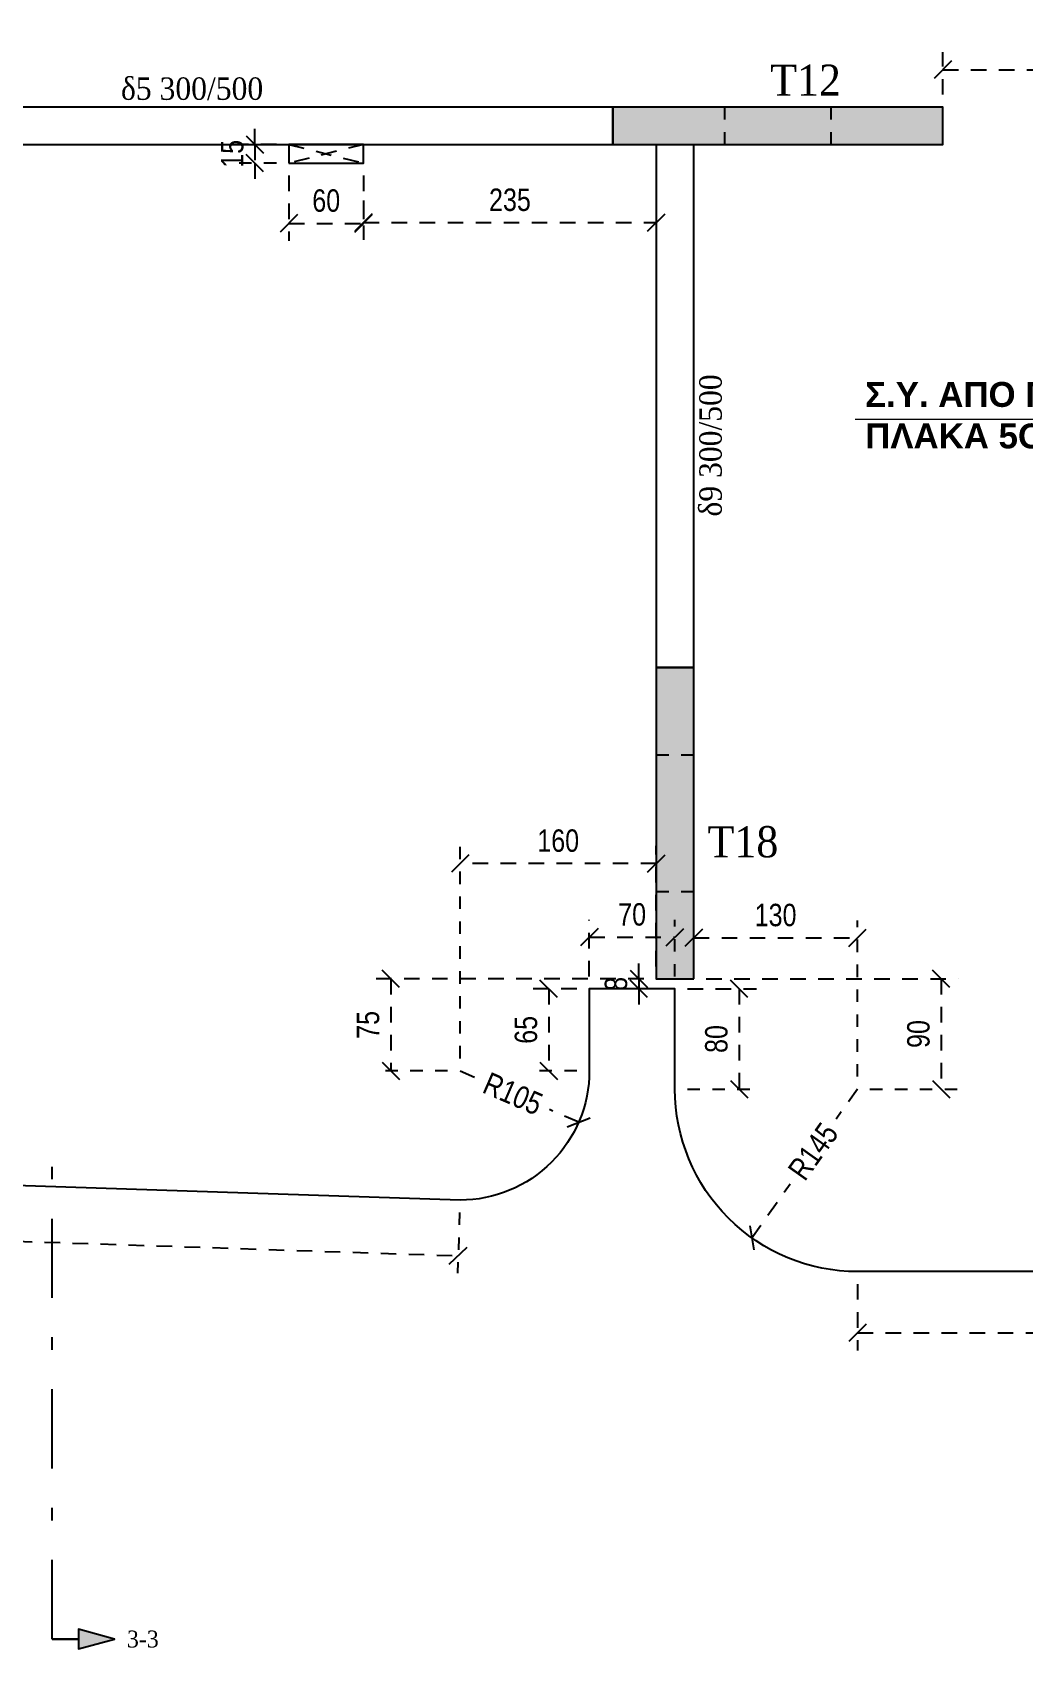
# Model space of a CAD drawing. Header units: millimetres. Extents: x -2171 to 1563, y -1758 to -1505.
# Drawn here: x 66.8 to 74.76, y -1616.26 to -1603.28 of the extents above; entities that cross this region are included whole.
import ezdxf
from ezdxf.enums import TextEntityAlignment as Align

# ---------------------------------------------------------------- set-up
doc = ezdxf.new("R2010")
doc.units = ezdxf.units.MM
doc.header["$PDMODE"] = 32
for name, pattern in [('DASHDOT', [25.399999999999995, 12.7, -6.349999999999999, 0, -6.349999999999999]), ('DASHED2', [0.375, 0.25, -0.125]), ('DOT', [0.025, 0, -0.025]), ('HIDDEN', [0.375, 0.25, -0.125]), ('HIDDEN2', [0.1875, 0.125, -0.0625])]:
    doc.linetypes.add(name, pattern=pattern)
doc.layers.get('Defpoints').update_dxf_attribs({"color": 6})
for name, color, linetype in [('-S_TEXT', 3, 'Continuous'), ('DIASTASEIS', 7, 'Continuous'), ('Fill_Col', 7, 'Continuous'), ('Geo_Beam', 7, 'Continuous'), ('Geo_Col', 7, 'Continuous'), ('Geo_Lines', 7, 'Continuous'), ('Sect_Line_Symbol', 7, 'Continuous'), ('Text_Beam', 7, 'Continuous'), ('Text_Col_-1', 7, 'Continuous')]:
    doc.layers.add(name, color=color, linetype=linetype)
doc.layers.add('A-ANNO-DIMS', color=1, linetype='Continuous', lineweight=9)
doc.styles.add('1-100', font='arial.ttf', dxfattribs={"width": 0.8})
doc.styles.add('ag', font='arial.ttf', dxfattribs={"height": 0.25})
doc.styles.add('S1TmsNwRmn1088_b_934_161', font='times.ttf', dxfattribs={"width": 0.93362935265248, "height": 0.10875})
doc.styles.add('S1TmsNwRmn11_b_934_161', font='times.ttf', dxfattribs={"width": 0.93362935265248, "height": 0.0010875})
doc.styles.add('S1TmsNwRmn1359_b_934_161', font='times.ttf', dxfattribs={"width": 0.93362935265248, "height": 0.1359375})
doc.styles.get("Standard").update_dxf_attribs({"font": 'tahoma.ttf'})
doc.dimstyles.new('CHRISTOFOROS', dxfattribs={"dimscale": 0.2, "dimtxt": 0.25, "dimasz": 0.6, "dimexe": 0, "dimexo": 0, "dimgap": 0, "dimtad": 0, "dimdec": 0, "dimlfac": 100, "dimzin": 0, "dimdsep": 46, "dimtxsty": 'ag', "dimblk": 'ARCHTICK', "dimcen": 0, "dimclrd": 256, "dimclre": 256, "dimclrt": 1, "dimaunit": 1, "dimadec": 0, "dimazin": 0, "dimtfac": 1, "dimtdec": 0, "dimtofl": 0, "dimtmove": 0, "dimatfit": 3, "dimfxl": 1, "dimtolj": 1, "dimtzin": 0, "dimlwd": -1, "dimlwe": -1, "dimarcsym": 0})
doc.dimstyles.new('Copy of 1-100', dxfattribs={"dimtxt": 0.18, "dimasz": 0.14, "dimexe": 0.14, "dimexo": 0.1, "dimgap": 0.09, "dimtad": 1, "dimdec": 0, "dimlfac": 100, "dimrnd": 5, "dimzin": 5, "dimdsep": 46, "dimtxsty": '1-100', "dimblk": 'OBLIQUE', "dimcen": 0.09, "dimclrd": 1, "dimclre": 1, "dimclrt": 2, "dimadec": 0, "dimazin": 0, "dimtfac": 1, "dimtdec": 0, "dimtix": 1, "dimtmove": 2, "dimatfit": 3, "dimfxl": 5, "dimfxlon": 1, "dimtolj": 1, "dimtzin": 5, "dimarcsym": 0})

# ---------------------------------------------------------------- blocks, each defined once
blk = doc.blocks.new('_Oblique')
at = {"color": 0, "linetype": 'ByBlock', "lineweight": -2}
blk.add_line((-0.5, -0.5), (0.5, 0.5), dxfattribs=at)
blk = doc.blocks.new('*D290')
at = {"layer": 'A-ANNO-DIMS', "color": 1, "linetype": 'HIDDEN', "lineweight": -2, "ltscale": 0.5, "transparency": 16777216}
blk.add_line((68.85942854806216, -1604.429459868295), (68.85942854806216, -1604.952981673963), dxfattribs=at)
at = {"layer": 'A-ANNO-DIMS', "color": 1, "linetype": 'HIDDEN2', "lineweight": -2, "ltscale": 0.5, "transparency": 16777216}
blk.add_line((69.45942860044647, -1604.429459868267), (69.45942860044647, -1604.952981673963), dxfattribs=at)
at = {"layer": 'A-ANNO-DIMS', "color": 1, "linetype": 'DASHED2', "lineweight": -2, "ltscale": 0.5, "transparency": 16777216}
blk.add_line((68.85942854806216, -1604.812981673963), (69.45942860044647, -1604.812981673963), dxfattribs=at)
at = {"layer": 'Defpoints', "color": 0, "ltscale": 0.5, "transparency": 16777216}
for p in [(68.85942854806216, -1604.329459868295), (69.45942860044647, -1604.329459868267), (69.45942860044647, -1604.812981673963)]:
    blk.add_point(p, dxfattribs=at)
at = {"layer": 'A-ANNO-DIMS', "color": 1, "lineweight": -2, "ltscale": 0.5, "transparency": 16777216, "xscale": 0.14, "yscale": 0.14, "zscale": 0.14, "rotation": 180}
blk.add_blockref('_Oblique', (68.85942854806216, -1604.812981673963), dxfattribs=at)
at = {"layer": 'A-ANNO-DIMS', "color": 1, "lineweight": -2, "ltscale": 0.5, "transparency": 16777216, "xscale": 0.14, "yscale": 0.14, "zscale": 0.14}
blk.add_blockref('_Oblique', (69.45942860044647, -1604.812981673963), dxfattribs=at)
at = {"layer": 'A-ANNO-DIMS', "color": 2, "ltscale": 0.5, "transparency": 16777216, "insert": (69.15942857425432, -1604.631078536173), "char_height": 0.18, "attachment_point": 5, "style": '1-100'}
blk.add_mtext('\\A1;60', dxfattribs=at)
blk = doc.blocks.new('*D291')
at = {"layer": 'A-ANNO-DIMS', "color": 1, "linetype": 'DASHED2', "lineweight": -2, "ltscale": 0.5, "transparency": 16777216}
for p, q in [((68.58698346439598, -1604.179667463861), (68.58698346439598, -1604.039667463861)), ((68.58698346439598, -1604.179667463861), (68.58698346439598, -1604.329459868294)), ((68.58698346439598, -1604.329459868294), (68.58698346439598, -1604.469459868294))]:
    blk.add_line(p, q, dxfattribs=at)
at = {"layer": 'A-ANNO-DIMS', "color": 1, "linetype": 'HIDDEN', "lineweight": -2, "ltscale": 0.5, "transparency": 16777216}
blk.add_line((68.7594285480547, -1604.179667463861), (68.44698346439598, -1604.179667463861), dxfattribs=at)
at = {"layer": 'A-ANNO-DIMS', "color": 1, "linetype": 'HIDDEN2', "lineweight": -2, "ltscale": 0.5, "transparency": 16777216}
blk.add_line((68.7594285480547, -1604.329459868294), (68.44698346439598, -1604.329459868294), dxfattribs=at)
at = {"layer": 'Defpoints', "color": 0, "ltscale": 0.5, "transparency": 16777216}
for p in [(68.8594285480547, -1604.179667463861), (68.58698346439598, -1604.329459868294), (68.8594285480547, -1604.329459868294)]:
    blk.add_point(p, dxfattribs=at)
at = {"layer": 'A-ANNO-DIMS', "color": 1, "lineweight": -2, "ltscale": 0.5, "transparency": 16777216, "xscale": 0.14, "yscale": 0.14, "zscale": 0.14}
for p, rotation in [((68.58698346439598, -1604.179667463861), 270), ((68.58698346439598, -1604.329459868294), 90)]:
    blk.add_blockref('_Oblique', p, dxfattribs=dict(at, rotation=rotation))
at = {"layer": 'A-ANNO-DIMS', "color": 2, "ltscale": 0.5, "transparency": 16777216, "insert": (68.40508032660561, -1604.254563666077), "char_height": 0.18, "attachment_point": 5, "rotation": 90, "style": '1-100'}
blk.add_mtext('\\A1;15', dxfattribs=at)
blk = doc.blocks.new('*D285')
at = {"layer": 'A-ANNO-DIMS', "color": 1, "linetype": 'HIDDEN', "lineweight": -2, "ltscale": 0.5, "transparency": 16777216}
blk.add_line((69.45942860044693, -1604.429459868265), (69.45942860044693, -1604.946585736468), dxfattribs=at)
at = {"layer": 'A-ANNO-DIMS', "color": 1, "linetype": 'HIDDEN2', "lineweight": -2, "ltscale": 0.5, "transparency": 16777216}
blk.add_line((71.80936628859104, -1604.427438949074), (71.80936628859104, -1604.946585736468), dxfattribs=at)
at = {"layer": 'A-ANNO-DIMS', "color": 1, "linetype": 'DASHED2', "lineweight": -2, "ltscale": 0.5, "transparency": 16777216}
blk.add_line((69.45942860044693, -1604.806585736467), (71.80936628859104, -1604.806585736467), dxfattribs=at)
at = {"layer": 'Defpoints', "color": 0, "ltscale": 0.5, "transparency": 16777216}
for p in [(69.45942860044693, -1604.329459868266), (71.80936628859104, -1604.327438949074), (71.80936628859104, -1604.806585736467)]:
    blk.add_point(p, dxfattribs=at)
at = {"layer": 'A-ANNO-DIMS', "color": 1, "lineweight": -2, "ltscale": 0.5, "transparency": 16777216, "xscale": 0.14, "yscale": 0.14, "zscale": 0.14, "rotation": 180}
blk.add_blockref('_Oblique', (69.45942860044693, -1604.806585736467), dxfattribs=at)
at = {"layer": 'A-ANNO-DIMS', "color": 1, "lineweight": -2, "ltscale": 0.5, "transparency": 16777216, "xscale": 0.14, "yscale": 0.14, "zscale": 0.14}
blk.add_blockref('_Oblique', (71.80936628859104, -1604.806585736467), dxfattribs=at)
at = {"layer": 'A-ANNO-DIMS', "color": 2, "ltscale": 0.5, "transparency": 16777216, "insert": (70.63439744451898, -1604.624621207136), "char_height": 0.18, "attachment_point": 5, "style": '1-100'}
blk.add_mtext('\\A1;235', dxfattribs=at)
blk = doc.blocks.new('*D292')
at = {"layer": 'A-ANNO-DIMS', "color": 1, "linetype": 'HIDDEN', "lineweight": -2, "ltscale": 0.5, "transparency": 16777216}
blk.add_line((74.10927039516105, -1603.779667413252), (74.10927039516105, -1603.439232172236), dxfattribs=at)
at = {"layer": 'A-ANNO-DIMS', "color": 1, "linetype": 'HIDDEN2', "lineweight": -2, "ltscale": 0.5, "transparency": 16777216}
blk.add_line((77.35941723703286, -1604.029668505402), (77.35941723703286, -1603.439232172236), dxfattribs=at)
at = {"layer": 'A-ANNO-DIMS', "color": 1, "linetype": 'DASHED2', "lineweight": -2, "ltscale": 0.5, "transparency": 16777216}
blk.add_line((74.10927039516105, -1603.579232172236), (77.35941723703286, -1603.579232172236), dxfattribs=at)
at = {"layer": 'Defpoints', "color": 0, "ltscale": 0.5, "transparency": 16777216}
for p in [(77.35941723703286, -1603.579232172236), (74.10927039516105, -1603.879667413252), (77.35941723703286, -1604.129668505402)]:
    blk.add_point(p, dxfattribs=at)
at = {"layer": 'A-ANNO-DIMS', "color": 1, "lineweight": -2, "ltscale": 0.5, "transparency": 16777216, "xscale": 0.14, "yscale": 0.14, "zscale": 0.14, "rotation": 180}
blk.add_blockref('_Oblique', (74.10927039516105, -1603.579232172236), dxfattribs=at)
at = {"layer": 'A-ANNO-DIMS', "color": 1, "lineweight": -2, "ltscale": 0.5, "transparency": 16777216, "xscale": 0.14, "yscale": 0.14, "zscale": 0.14}
blk.add_blockref('_Oblique', (77.35941723703286, -1603.579232172236), dxfattribs=at)
at = {"layer": 'A-ANNO-DIMS', "color": 2, "ltscale": 0.5, "transparency": 16777216, "insert": (75.73434381609695, -1603.397267642905), "char_height": 0.18, "attachment_point": 5, "style": '1-100'}
blk.add_mtext('\\A1;325', dxfattribs=at)
blk = doc.blocks.new('*D662')
at = {"layer": 'Defpoints', "color": 0, "ltscale": 0.5, "transparency": 16777216}
for p in [(70.23409728725176, -1611.617922837055), (71.18608129104621, -1612.030473116148)]:
    blk.add_point(p, dxfattribs=at)
at = {"layer": 'DIASTASEIS', "color": 1, "linetype": 'DASHED2', "lineweight": -2, "ltscale": 0.5, "transparency": 16777216}
for p, q in [((70.23409728725176, -1611.617922837055), (70.36612549420022, -1611.675138371568)), ((71.18608129104621, -1612.030473116148), (70.95064689106732, -1611.928445637711))]:
    blk.add_line(p, q, dxfattribs=at)
at = {"layer": 'DIASTASEIS', "color": 1, "lineweight": -2, "ltscale": 0.5, "transparency": 16777216, "xscale": 0.14, "yscale": 0.14, "zscale": 0.14, "rotation": 336.5700973128527}
blk.add_blockref('_Oblique', (71.18608129104621, -1612.030473116148), dxfattribs=at)
at = {"layer": 'DIASTASEIS', "color": 2, "ltscale": 0.5, "transparency": 16777216, "insert": (70.65838619263377, -1611.80179200464), "char_height": 0.18, "attachment_point": 5, "rotation": 336.57009731285274, "style": '1-100'}
blk.add_mtext('\\A1;R105', dxfattribs=at)
blk = doc.blocks.new('*D663')
at = {"layer": 'Defpoints', "color": 0, "ltscale": 0.5, "transparency": 16777216}
for p in [(73.42480210993995, -1611.764466139725), (72.57546908716472, -1612.958620990087)]:
    blk.add_point(p, dxfattribs=at)
at = {"layer": 'DIASTASEIS', "color": 1, "linetype": 'DASHED2', "lineweight": -2, "ltscale": 0.5, "transparency": 16777216}
for p, q in [((73.42480210993995, -1611.764466139725), (73.25354112588, -1612.005257595266)), ((72.57546908716472, -1612.958620990087), (72.88431169305773, -1612.524390969664))]:
    blk.add_line(p, q, dxfattribs=at)
at = {"layer": 'DIASTASEIS', "color": 1, "lineweight": -2, "ltscale": 0.5, "transparency": 16777216, "xscale": 0.14, "yscale": 0.14, "zscale": 0.14, "rotation": 234.5779662545753}
blk.add_blockref('_Oblique', (72.57546908716472, -1612.958620990087), dxfattribs=at)
at = {"layer": 'DIASTASEIS', "color": 2, "ltscale": 0.5, "transparency": 16777216, "insert": (73.06892640946899, -1612.264824282465), "char_height": 0.18, "attachment_point": 5, "rotation": 54.57796625457531, "style": '1-100'}
blk.add_mtext('\\A1;R145', dxfattribs=at)
blk = doc.blocks.new('*D671')
at = {"layer": 'Defpoints', "color": 0, "ltscale": 0.5, "transparency": 16777216}
for p in [(60.16690217341626, -1612.322989745942), (70.23374335976268, -1612.655454114173), (70.21898114629062, -1613.102445950841)]:
    blk.add_point(p, dxfattribs=at)
at = {"layer": 'DIASTASEIS', "color": 1, "linetype": 'HIDDEN', "lineweight": -2, "ltscale": 0.5, "transparency": 16777216}
blk.add_line((60.16360140407404, -1612.422935255704), (60.14751888286508, -1612.909905296278), dxfattribs=at)
at = {"layer": 'DIASTASEIS', "color": 1, "linetype": 'DASHED2', "lineweight": -2, "ltscale": 0.5, "transparency": 16777216}
blk.add_line((60.15213995994418, -1612.76998158261), (70.21898114629062, -1613.102445950841), dxfattribs=at)
at = {"layer": 'DIASTASEIS', "color": 1, "linetype": 'HIDDEN2', "lineweight": -2, "ltscale": 0.5, "transparency": 16777216}
blk.add_line((70.23044259042047, -1612.755399623935), (70.21436006921151, -1613.242369664509), dxfattribs=at)
at = {"layer": 'DIASTASEIS', "color": 1, "lineweight": -2, "ltscale": 0.5, "transparency": 16777216, "xscale": 0.14, "yscale": 0.14, "zscale": 0.14}
for p, rotation in [((60.15213995994418, -1612.76998158261), 178.1084548938292), ((70.21898114629062, -1613.102445950841), 358.1084548938292)]:
    blk.add_blockref('_Oblique', p, dxfattribs=dict(at, rotation=rotation))
at = {"layer": 'DIASTASEIS', "color": 2, "ltscale": 0.5, "transparency": 16777216, "insert": (65.19156475612209, -1612.754409748387), "char_height": 0.18, "attachment_point": 5, "rotation": 358.1084548938292, "style": '1-100'}
blk.add_mtext('\\A1;1005', dxfattribs=at)
blk = doc.blocks.new('*D672')
at = {"layer": 'Defpoints', "color": 0, "ltscale": 0.5, "transparency": 16777216}
for p in [(73.42486081239758, -1613.229857686983), (77.7999812709687, -1613.229682423024), (77.8000009900464, -1613.721930462207)]:
    blk.add_point(p, dxfattribs=at)
at = {"layer": 'DIASTASEIS', "color": 1, "linetype": 'HIDDEN', "lineweight": -2, "ltscale": 0.5, "transparency": 16777216}
blk.add_line((73.42486481832064, -1613.329857686903), (73.42488613976755, -1613.862105726054), dxfattribs=at)
at = {"layer": 'DIASTASEIS', "color": 1, "linetype": 'HIDDEN2', "lineweight": -2, "ltscale": 0.5, "transparency": 16777216}
blk.add_line((77.79998527689176, -1613.329682422943), (77.80000659833865, -1613.861930462095), dxfattribs=at)
at = {"layer": 'DIASTASEIS', "color": 1, "linetype": 'DASHED2', "lineweight": -2, "ltscale": 0.5, "transparency": 16777216}
blk.add_line((73.42488053147528, -1613.722105726166), (77.8000009900464, -1613.721930462207), dxfattribs=at)
at = {"layer": 'DIASTASEIS', "color": 1, "lineweight": -2, "ltscale": 0.5, "transparency": 16777216, "xscale": 0.14, "yscale": 0.14, "zscale": 0.14}
for p, rotation in [((73.42488053147528, -1613.722105726166), 180.0022952248398), ((77.8000009900464, -1613.721930462207), 0.0022952248398514)]:
    blk.add_blockref('_Oblique', p, dxfattribs=dict(at, rotation=rotation))
at = {"layer": 'DIASTASEIS', "color": 2, "ltscale": 0.5, "transparency": 16777216, "insert": (75.61243347386112, -1613.540114956542), "char_height": 0.18, "attachment_point": 5, "rotation": 0.002295224839854129, "style": '1-100'}
blk.add_mtext('\\A1;440', dxfattribs=at)
blk = doc.blocks.new('*D692')
at = {"layer": 'Defpoints', "color": 0, "ltscale": 0.5, "transparency": 16777216}
for p in [(73.42480210993995, -1610.549726542842), (72.10936628859122, -1610.879667145925), (73.42480210993995, -1611.764466139725)]:
    blk.add_point(p, dxfattribs=at)
at = {"layer": 'DIASTASEIS', "color": 1, "linetype": 'HIDDEN', "lineweight": -2, "ltscale": 0.5, "transparency": 16777216}
blk.add_line((72.10936628859122, -1610.779667145925), (72.10936628859122, -1610.409726542842), dxfattribs=at)
at = {"layer": 'DIASTASEIS', "color": 1, "linetype": 'HIDDEN2', "lineweight": -2, "ltscale": 0.5, "transparency": 16777216}
blk.add_line((73.42480210993995, -1611.664466139725), (73.42480210993995, -1610.409726542842), dxfattribs=at)
at = {"layer": 'DIASTASEIS', "color": 1, "linetype": 'DASHED2', "lineweight": -2, "ltscale": 0.5, "transparency": 16777216}
blk.add_line((72.10936628859122, -1610.549726542842), (73.42480210993995, -1610.549726542842), dxfattribs=at)
at = {"layer": 'DIASTASEIS', "color": 1, "lineweight": -2, "ltscale": 0.5, "transparency": 16777216, "xscale": 0.14, "yscale": 0.14, "zscale": 0.14, "rotation": 180}
blk.add_blockref('_Oblique', (72.10936628859122, -1610.549726542842), dxfattribs=at)
at = {"layer": 'DIASTASEIS', "color": 1, "lineweight": -2, "ltscale": 0.5, "transparency": 16777216, "xscale": 0.14, "yscale": 0.14, "zscale": 0.14}
blk.add_blockref('_Oblique', (73.42480210993995, -1610.549726542842), dxfattribs=at)
at = {"layer": 'DIASTASEIS', "color": 2, "ltscale": 0.5, "transparency": 16777216, "insert": (72.76708419926558, -1610.36776201351), "char_height": 0.18, "attachment_point": 5, "style": '1-100'}
blk.add_mtext('\\A1;130', dxfattribs=at)
blk = doc.blocks.new('*D693')
at = {"layer": 'Defpoints', "color": 0, "ltscale": 0.5, "transparency": 16777216}
for p in [(72.10936628859125, -1610.879667145926), (73.42480210993998, -1611.764466139726), (74.0962709055166, -1611.764466139726)]:
    blk.add_point(p, dxfattribs=at)
at = {"layer": 'DIASTASEIS', "color": 1, "linetype": 'HIDDEN', "lineweight": -2, "ltscale": 0.5, "transparency": 16777216}
blk.add_line((72.20936628859124, -1610.879667145926), (74.2362709055166, -1610.879667145926), dxfattribs=at)
at = {"layer": 'DIASTASEIS', "color": 1, "linetype": 'DASHED2', "lineweight": -2, "ltscale": 0.5, "transparency": 16777216}
blk.add_line((74.0962709055166, -1610.879667145926), (74.0962709055166, -1611.764466139726), dxfattribs=at)
at = {"layer": 'DIASTASEIS', "color": 1, "linetype": 'HIDDEN2', "lineweight": -2, "ltscale": 0.5, "transparency": 16777216}
blk.add_line((73.52480210993997, -1611.764466139726), (74.2362709055166, -1611.764466139726), dxfattribs=at)
at = {"layer": 'DIASTASEIS', "color": 1, "lineweight": -2, "ltscale": 0.5, "transparency": 16777216, "xscale": 0.14, "yscale": 0.14, "zscale": 0.14}
for p, rotation in [((74.0962709055166, -1610.879667145926), 90), ((74.0962709055166, -1611.764466139726), 270)]:
    blk.add_blockref('_Oblique', p, dxfattribs=dict(at, rotation=rotation))
at = {"layer": 'DIASTASEIS', "color": 2, "ltscale": 0.5, "transparency": 16777216, "insert": (73.91436776772623, -1611.322066642826), "char_height": 0.18, "attachment_point": 5, "rotation": 90, "style": '1-100'}
blk.add_mtext('\\A1;90', dxfattribs=at)
blk = doc.blocks.new('*D694')
at = {"layer": 'Defpoints', "color": 0, "ltscale": 0.5, "transparency": 16777216}
for p in [(70.23409728725176, -1609.952224227338), (71.80936628859104, -1610.879667145925), (70.23409728725176, -1611.617922837055)]:
    blk.add_point(p, dxfattribs=at)
at = {"layer": 'DIASTASEIS', "color": 1, "linetype": 'HIDDEN2', "lineweight": -2, "ltscale": 0.5, "transparency": 16777216}
blk.add_line((70.23409728725176, -1611.517922837055), (70.23409728725176, -1609.812224227338), dxfattribs=at)
at = {"layer": 'DIASTASEIS', "color": 1, "linetype": 'HIDDEN', "lineweight": -2, "ltscale": 0.5, "transparency": 16777216}
blk.add_line((71.80936628859104, -1610.779667145925), (71.80936628859104, -1609.812224227338), dxfattribs=at)
at = {"layer": 'DIASTASEIS', "color": 1, "linetype": 'DASHED2', "lineweight": -2, "ltscale": 0.5, "transparency": 16777216}
blk.add_line((71.80936628859104, -1609.952224227338), (70.23409728725176, -1609.952224227338), dxfattribs=at)
at = {"layer": 'DIASTASEIS', "color": 1, "lineweight": -2, "ltscale": 0.5, "transparency": 16777216, "xscale": 0.14, "yscale": 0.14, "zscale": 0.14, "rotation": 180}
blk.add_blockref('_Oblique', (70.23409728725176, -1609.952224227338), dxfattribs=at)
at = {"layer": 'DIASTASEIS', "color": 1, "lineweight": -2, "ltscale": 0.5, "transparency": 16777216, "xscale": 0.14, "yscale": 0.14, "zscale": 0.14}
blk.add_blockref('_Oblique', (71.80936628859104, -1609.952224227338), dxfattribs=at)
at = {"layer": 'DIASTASEIS', "color": 2, "ltscale": 0.5, "transparency": 16777216, "insert": (71.0217317879214, -1609.770321089548), "char_height": 0.18, "attachment_point": 5, "style": '1-100'}
blk.add_mtext('\\A1;160', dxfattribs=at)
blk = doc.blocks.new('*D695')
at = {"layer": 'Defpoints', "color": 0, "ltscale": 0.5, "transparency": 16777216}
for p in [(71.80936628859106, -1610.879667145926), (69.67756945954173, -1611.617922837056), (70.23409728725179, -1611.617922837056)]:
    blk.add_point(p, dxfattribs=at)
at = {"layer": 'DIASTASEIS', "color": 1, "linetype": 'HIDDEN', "lineweight": -2, "ltscale": 0.5, "transparency": 16777216}
blk.add_line((71.70936628859107, -1610.879667145926), (69.53756945954173, -1610.879667145926), dxfattribs=at)
at = {"layer": 'DIASTASEIS', "color": 1, "linetype": 'DASHED2', "lineweight": -2, "ltscale": 0.5, "transparency": 16777216}
blk.add_line((69.67756945954173, -1610.879667145926), (69.67756945954173, -1611.617922837056), dxfattribs=at)
at = {"layer": 'DIASTASEIS', "color": 1, "linetype": 'HIDDEN2', "lineweight": -2, "ltscale": 0.5, "transparency": 16777216}
blk.add_line((70.13409728725179, -1611.617922837056), (69.53756945954173, -1611.617922837056), dxfattribs=at)
at = {"layer": 'DIASTASEIS', "color": 1, "lineweight": -2, "ltscale": 0.5, "transparency": 16777216, "xscale": 0.14, "yscale": 0.14, "zscale": 0.14}
for p, rotation in [((69.67756945954173, -1610.879667145926), 90), ((69.67756945954173, -1611.617922837056), 270)]:
    blk.add_blockref('_Oblique', p, dxfattribs=dict(at, rotation=rotation))
at = {"layer": 'DIASTASEIS', "color": 2, "ltscale": 0.5, "transparency": 16777216, "insert": (69.49603467100101, -1611.248794991491), "char_height": 0.18, "attachment_point": 5, "rotation": 90, "style": '1-100'}
blk.add_mtext('\\A1;75', dxfattribs=at)
blk = doc.blocks.new('*D696')
at = {"layer": 'Defpoints', "color": 0, "ltscale": 0.5, "transparency": 16777216}
for p in [(71.95941056268202, -1610.544603874732), (71.27140420586647, -1610.959866495803), (71.95941056268202, -1610.959866495803)]:
    blk.add_point(p, dxfattribs=at)
at = {"layer": 'DIASTASEIS', "color": 1, "linetype": 'HIDDEN', "lineweight": -2, "ltscale": 0.5, "transparency": 16777216}
blk.add_line((71.27140420586647, -1610.859866495803), (71.27140420586647, -1610.404603874732), dxfattribs=at)
at = {"layer": 'DIASTASEIS', "color": 1, "linetype": 'HIDDEN2', "lineweight": -2, "ltscale": 0.5, "transparency": 16777216}
blk.add_line((71.95941056268202, -1610.859866495803), (71.95941056268202, -1610.404603874732), dxfattribs=at)
at = {"layer": 'DIASTASEIS', "color": 1, "linetype": 'DASHED2', "lineweight": -2, "ltscale": 0.5, "transparency": 16777216}
blk.add_line((71.27140420586647, -1610.544603874732), (71.95941056268202, -1610.544603874732), dxfattribs=at)
at = {"layer": 'DIASTASEIS', "color": 1, "lineweight": -2, "ltscale": 0.5, "transparency": 16777216, "xscale": 0.14, "yscale": 0.14, "zscale": 0.14, "rotation": 180}
blk.add_blockref('_Oblique', (71.27140420586647, -1610.544603874732), dxfattribs=at)
at = {"layer": 'DIASTASEIS', "color": 1, "lineweight": -2, "ltscale": 0.5, "transparency": 16777216, "xscale": 0.14, "yscale": 0.14, "zscale": 0.14}
blk.add_blockref('_Oblique', (71.95941056268202, -1610.544603874732), dxfattribs=at)
at = {"layer": 'DIASTASEIS', "color": 2, "ltscale": 0.5, "transparency": 16777216, "insert": (71.61540738427425, -1610.362700736942), "char_height": 0.18, "attachment_point": 5, "style": '1-100'}
blk.add_mtext('\\A1;70', dxfattribs=at)
blk = doc.blocks.new('*D697')
at = {"layer": 'Defpoints', "color": 0, "ltscale": 0.5, "transparency": 16777216}
for p in [(71.2714042058665, -1610.959866495803), (70.94559460639724, -1611.617568909568), (71.27162856436874, -1611.617568909568)]:
    blk.add_point(p, dxfattribs=at)
at = {"layer": 'DIASTASEIS', "color": 1, "linetype": 'HIDDEN', "lineweight": -2, "ltscale": 0.5, "transparency": 16777216}
blk.add_line((71.1714042058665, -1610.959866495803), (70.80559460639724, -1610.959866495803), dxfattribs=at)
at = {"layer": 'DIASTASEIS', "color": 1, "linetype": 'DASHED2', "lineweight": -2, "ltscale": 0.5, "transparency": 16777216}
blk.add_line((70.94559460639724, -1610.959866495803), (70.94559460639724, -1611.617568909568), dxfattribs=at)
at = {"layer": 'DIASTASEIS', "color": 1, "linetype": 'HIDDEN2', "lineweight": -2, "ltscale": 0.5, "transparency": 16777216}
blk.add_line((71.17162856436875, -1611.617568909568), (70.80559460639724, -1611.617568909568), dxfattribs=at)
at = {"layer": 'DIASTASEIS', "color": 1, "lineweight": -2, "ltscale": 0.5, "transparency": 16777216, "xscale": 0.14, "yscale": 0.14, "zscale": 0.14}
for p, rotation in [((70.94559460639724, -1610.959866495803), 90), ((70.94559460639724, -1611.617568909568), 270)]:
    blk.add_blockref('_Oblique', p, dxfattribs=dict(at, rotation=rotation))
at = {"layer": 'DIASTASEIS', "color": 2, "ltscale": 0.5, "transparency": 16777216, "insert": (70.76369146860686, -1611.288717702685), "char_height": 0.18, "attachment_point": 5, "rotation": 90, "style": '1-100'}
blk.add_mtext('\\A1;65', dxfattribs=at)
blk = doc.blocks.new('*D698')
at = {"layer": 'Defpoints', "color": 0, "ltscale": 0.5, "transparency": 16777216}
for p in [(71.95941056268205, -1610.959866495803), (71.95941056268224, -1611.764407437268), (72.47411778452809, -1611.764407437268)]:
    blk.add_point(p, dxfattribs=at)
at = {"layer": 'DIASTASEIS', "color": 1, "linetype": 'HIDDEN', "lineweight": -2, "ltscale": 0.5, "transparency": 16777216}
blk.add_line((72.05941056268205, -1610.959866495803), (72.61411778452809, -1610.959866495803), dxfattribs=at)
at = {"layer": 'DIASTASEIS', "color": 1, "linetype": 'DASHED2', "lineweight": -2, "ltscale": 0.5, "transparency": 16777216}
blk.add_line((72.47411778452809, -1610.959866495803), (72.47411778452809, -1611.764407437268), dxfattribs=at)
at = {"layer": 'DIASTASEIS', "color": 1, "linetype": 'HIDDEN2', "lineweight": -2, "ltscale": 0.5, "transparency": 16777216}
blk.add_line((72.05941056268223, -1611.764407437268), (72.61411778452809, -1611.764407437268), dxfattribs=at)
at = {"layer": 'DIASTASEIS', "color": 1, "lineweight": -2, "ltscale": 0.5, "transparency": 16777216, "xscale": 0.14, "yscale": 0.14, "zscale": 0.14}
for p, rotation in [((72.47411778452809, -1610.959866495803), 90), ((72.47411778452809, -1611.764407437268), 270)]:
    blk.add_blockref('_Oblique', p, dxfattribs=dict(at, rotation=rotation))
at = {"layer": 'DIASTASEIS', "color": 2, "ltscale": 0.5, "transparency": 16777216, "insert": (72.29221464673772, -1611.362136966535), "char_height": 0.18, "attachment_point": 5, "rotation": 90, "style": '1-100'}
blk.add_mtext('\\A1;80', dxfattribs=at)
blk = doc.blocks.new('*D699')
at = {"layer": 'Defpoints', "color": 0, "ltscale": 0.5, "transparency": 16777216}
for p in [(71.66821097547663, -1610.959853785678), (71.80936628859106, -1610.879667145926), (71.80936628859106, -1610.959853785678)]:
    blk.add_point(p, dxfattribs=at)
at = {"layer": 'DIASTASEIS', "color": 1, "linetype": 'DASHED2', "lineweight": -2, "ltscale": 0.5, "transparency": 16777216}
for p, q in [((71.66821097547663, -1610.879667145926), (71.66821097547663, -1610.739667145926)), ((71.66821097547663, -1610.879667145926), (71.66821097547663, -1610.959853785678)), ((71.66821097547663, -1610.959853785678), (71.66821097547663, -1611.099853785679))]:
    blk.add_line(p, q, dxfattribs=at)
at = {"layer": 'DIASTASEIS', "color": 1, "linetype": 'HIDDEN', "lineweight": -2, "ltscale": 0.5, "transparency": 16777216}
blk.add_line((71.70936628859107, -1610.879667145926), (71.52821097547663, -1610.879667145926), dxfattribs=at)
at = {"layer": 'DIASTASEIS', "color": 1, "linetype": 'HIDDEN2', "lineweight": -2, "ltscale": 0.5, "transparency": 16777216}
blk.add_line((71.70936628859107, -1610.959853785678), (71.52821097547663, -1610.959853785678), dxfattribs=at)
at = {"layer": 'DIASTASEIS', "color": 1, "lineweight": -2, "ltscale": 0.5, "transparency": 16777216, "xscale": 0.14, "yscale": 0.14, "zscale": 0.14}
for p, rotation in [((71.66821097547663, -1610.879667145926), 270), ((71.66821097547663, -1610.959853785678), 90)]:
    blk.add_blockref('_Oblique', p, dxfattribs=dict(at, rotation=rotation))
at = {"layer": 'DIASTASEIS', "color": 2, "ltscale": 0.5, "transparency": 16777216, "insert": (71.48630783768625, -1610.919760465802), "char_height": 0.18, "attachment_point": 5, "rotation": 90, "style": '1-100'}
blk.add_mtext('\\A1;8', dxfattribs=at)
blk = doc.blocks.new('_ArchTick')
at = {"color": 0, "linetype": 'ByBlock', "const_width": 0.150000081}
blk.add_lwpolyline([(-0.5000002699998732, -0.5000002699998732), (0.5000002699998732, 0.5000002699998732)], dxfattribs=at)

msp = doc.modelspace()

# ---------------------------------------------------------------- hatches: boundary and pattern name
at = {"layer": 'Fill_Col'}
for points in [[(71.45927039516118, -1604.179667413252), (74.10927039516127, -1604.179667413252), (74.10927039516127, -1603.879667413252), (71.45927039516118, -1603.879667413252)], [(72.10936628859122, -1610.879667145925), (72.10936628859122, -1608.379667145925), (71.80936628859104, -1608.379667145925), (71.80936628859104, -1610.879667145925)]]:
    msp.add_hatch(color=252, dxfattribs=at).paths.add_polyline_path(points)
at = {"layer": 'Sect_Line_Symbol'}
msp.add_hatch(color=2, dxfattribs=at).paths.add_polyline_path([(66.95932914141008, -1616.179667399096), (67.1695513935233, -1616.179667399096), (67.1695513935233, -1616.257313112627), (67.45932914141008, -1616.179667399096), (67.1695513935233, -1616.102021685566), (67.1695513935233, -1616.179667399096)])

# ---------------------------------------------------------------- linework, layer by layer
at = {"color": 2, "linetype": 'HIDDEN', "ltscale": 0.5}
for p, q in [((68.85942854805467, -1604.17966746386), (69.45942860044647, -1604.329459868293)), ((69.45942860043942, -1604.17966746386), (68.85942854806216, -1604.329459868295))]:
    msp.add_line(p, q, dxfattribs=at)
at = {"layer": 'Geo_Beam', "color": 94}
for points in [[(64.6593648833491, -1604.179667545589), (71.45927039516118, -1604.179667413252), (71.45927039516118, -1603.879667413252), (64.6593648833491, -1603.879667413252)], [(72.10936628859122, -1608.379667145925), (72.10936628859122, -1604.181762028373), (71.80936628859104, -1604.181762028373), (71.80936628859104, -1608.379667145925)]]:
    msp.add_lwpolyline(points, close=True, dxfattribs=at)
at = {"layer": 'Geo_Col', "color": 94}
for points in [[(71.45927039516118, -1604.179667413252), (74.10927039516127, -1604.179667413252), (74.10927039516127, -1603.879667413252), (71.45927039516118, -1603.879667413252)], [(72.10936628859122, -1610.879667145925), (72.10936628859122, -1608.379667145925), (71.80936628859104, -1608.379667145925), (71.80936628859104, -1610.879667145925)]]:
    msp.add_lwpolyline(points, close=True, dxfattribs=at)
at = {"layer": 'Geo_Col', "color": 94, "linetype": 'DOT'}
for points in [[(71.45927039516118, -1604.179667413252), (72.35927039516127, -1604.179667413252), (72.35927039516127, -1603.879667413252), (71.45927039516118, -1603.879667413252)], [(74.10927039516127, -1603.879667413252), (73.20927039516118, -1603.879667413252), (73.20927039516118, -1604.179667413252), (74.10927039516127, -1604.179667413252)], [(71.80936628859104, -1608.379667145925), (71.80936628859104, -1609.079667145925), (72.10936628859122, -1609.079667145925), (72.10936628859122, -1608.379667145925)], [(72.10936628859122, -1610.879667145925), (72.10936628859122, -1610.179667145925), (71.80936628859104, -1610.179667145925), (71.80936628859104, -1610.879667145925)]]:
    msp.add_lwpolyline(points, close=True, dxfattribs=at)
at = {"layer": 'Geo_Lines', "color": 94}
msp.add_lwpolyline([(68.85942854806171, -1604.329459868293), (69.45942860044647, -1604.329459868293), (69.45942860043942, -1604.17966746386), (68.85942854805467, -1604.17966746386)], close=True, dxfattribs=at)
msp.add_lwpolyline([(91.39957945808736, -1613.565251171997), (81.6563655862351, -1613.072974716798, -0.4274987490433498), (80.2638454045541, -1611.460537902698), (80.6793433604189, -1607.400468489036), (80.6793433604189, -1606.548137085527), (80.13438599233996, -1606.548137085527, 0.2965419757143583), (79.87463808659732, -1606.71704245558, 0.1061647144289768), (79.75777726855767, -1607.275906344589), (79.75777726855767, -1611.270180547595, -0.4139584911577951), (77.79998127095246, -1613.229682423024), (73.42486081239758, -1613.229857686983, -0.4142370287217149), (71.95941056268202, -1611.764407437267), (71.95941056268202, -1610.959850240666), (71.27140420586647, -1610.959866495803), (71.27162856436871, -1611.617568909567, -0.4144134026765202), (70.23374335976268, -1612.655454114173), (60.16690217341625, -1612.322989745942, -0.3771424428943167)], format="xyb", dxfattribs=at)
at = {"layer": 'Sect_Line_Symbol', "color": 2, "linetype": 'DASHDOT', "ltscale": 0.05}
msp.add_lwpolyline([(66.95932914141008, -1616.179667399096), (66.95932914141008, -1612.149290618971)], dxfattribs=at)
at = {"layer": 'Sect_Line_Symbol', "color": 2}
msp.add_lwpolyline([(66.95932914141008, -1616.179667399096), (67.1695513935233, -1616.179667399096), (67.1695513935233, -1616.257313112627), (67.45932914141008, -1616.179667399096), (67.1695513935233, -1616.102021685566), (67.1695513935233, -1616.179667399096)], close=True, dxfattribs=at)

# ---------------------------------------------------------------- texts
at = {"layer": '-S_TEXT', "insert": (73.48611771033688, -1606.086571118018, -5.0763658e-08), "char_height": 0.2, "attachment_point": 1}
msp.add_mtext_dynamic_manual_height_columns('\\A1;{\\fArial|b1|i0|c161|p34;Σ.Υ. ΑΠΟ ΠΛΑΚΑ \\fArial|b1|i0|c0|p34;4\\fArial|b1|i0|c161|p34;ΟΥ ΟΡΟΦΟΥ ΜΕΧΡΙ \\PΠΛΑΚΑ \\fArial|b1|i0|c0|p34;5\\fArial|b1|i0|c161|p34;ΟΥ ΟΡΟΦΟΥ}', width=9.978535296960034, gutter_width=1.199999999999999, heights=[1.059809004092769], dxfattribs=at)
at = {"layer": 'Sect_Line_Symbol', "color": 2, "style": 'S1TmsNwRmn1359_b_934_161', "width": 0.93362935265248}
msp.add_text('3-3', height=0.1359375, dxfattribs=at).set_placement((67.55932914140998, -1616.179667399096), align=Align.MIDDLE_LEFT)
at = {"layer": 'Text_Beam', "color": 3, "style": 'S1TmsNwRmn1088_b_934_161', "width": 0.93362935265248}
msp.add_text(' δ5 300/500', height=0.18, dxfattribs=at).set_placement((67.44814108718651, -1603.821252567387))
msp.add_text(' δ9 300/500', height=0.18, rotation=89.99999999999999, dxfattribs=at).set_placement((72.33436628859113, -1607.230758050857))
at = {"layer": 'Text_Col_-1', "color": 200, "style": 'S1TmsNwRmn11_b_934_161', "width": 0.93362935265248}
for s, p in [('T12', (72.7233723655886, -1603.788231510679)), ('T18', (72.22071228335744, -1609.903190892113))]:
    msp.add_text(s, height=0.25, dxfattribs=at).set_placement(p)

# ---------------------------------------------------------------- dimensions: what is measured, and where the dimension line sits
at = {"layer": 'A-ANNO-DIMS', "ltscale": 0.5}
for base, p1, p2, picture, middle in [((77.35941723703286, -1603.579232172236), (74.10927039516105, -1603.879667413252), (77.35941723703286, -1604.129668505402), '*D292', (75.73434381609695, -1603.397267642905)), ((69.45942860044647, -1604.812981673963), (68.85942854806216, -1604.329459868295), (69.45942860044647, -1604.329459868267), '*D290', (69.15942857425432, -1604.631078536173)), ((71.80936628859104, -1604.806585736467), (69.45942860044693, -1604.329459868266), (71.80936628859104, -1604.327438949074), '*D285', (70.63439744451898, -1604.624621207136))]:
    dim = msp.add_linear_dim(base=base, p1=p1, p2=p2, dimstyle='Copy of 1-100', dxfattribs=at)
    dim.commit()
    dim.dimension.update_dxf_attribs({"geometry": picture, "text_midpoint": middle})
dim = msp.add_linear_dim(base=(68.58698346439598, -1604.329459868294), p1=(68.85942854805467, -1604.17966746386), p2=(68.85942854805467, -1604.329459868293), angle=90, dimstyle='Copy of 1-100', dxfattribs=at)
dim.commit()
dim.dimension.update_dxf_attribs({"geometry": '*D291', "text_midpoint": (68.40508032660561, -1604.254563666077)})
at = {"layer": 'DIASTASEIS', "ltscale": 0.5}
for base, p1, p2, picture, middle in [((70.23409728725176, -1609.952224227338), (71.80936628859104, -1610.879667145925), (70.23409728725176, -1611.617922837055), '*D694', (71.0217317879214, -1609.770321089548)), ((71.95941056268202, -1610.544603874732), (71.27140420586647, -1610.959866495803), (71.95941056268202, -1610.959866495803), '*D696', (71.61540738427425, -1610.362700736942)), ((73.42480210993995, -1610.549726542842), (72.10936628859122, -1610.879667145925), (73.42480210993995, -1611.764466139725), '*D692', (72.76708419926558, -1610.36776201351))]:
    dim = msp.add_linear_dim(base=base, p1=p1, p2=p2, dimstyle='Copy of 1-100', dxfattribs=at)
    dim.commit()
    dim.dimension.update_dxf_attribs({"geometry": picture, "text_midpoint": middle})
for base, p1, p2, picture, middle in [((69.67756945954173, -1611.617922837056), (71.80936628859104, -1610.879667145925), (70.23409728725176, -1611.617922837055), '*D695', (69.49603467100101, -1611.248794991491)), ((74.0962709055166, -1611.764466139726), (72.10936628859122, -1610.879667145925), (73.42480210993995, -1611.764466139725), '*D693', (73.91436776772623, -1611.322066642826)), ((70.94559460639724, -1611.617568909568), (71.27140420586647, -1610.959866495803), (71.27162856436871, -1611.617568909567), '*D697', (70.76369146860686, -1611.288717702685)), ((72.47411778452809, -1611.764407437268), (71.95941056268202, -1610.959866495803), (71.95941056268221, -1611.764407437267), '*D698', (72.29221464673772, -1611.362136966535))]:
    dim = msp.add_linear_dim(base=base, p1=p1, p2=p2, angle=90, dimstyle='Copy of 1-100', dxfattribs=at)
    dim.commit()
    dim.dimension.update_dxf_attribs({"geometry": picture, "text_midpoint": middle})
at = {"layer": 'DIASTASEIS', "color": 94, "ltscale": 0.5}
dim = msp.add_linear_dim(base=(71.66821097547663, -1610.959853785678), p1=(71.80936628859104, -1610.879667145925), p2=(71.80936628859104, -1610.959853785677), angle=90, dimstyle='Copy of 1-100', override={"dimrnd": 0}, dxfattribs=at)
dim.commit()
dim.dimension.update_dxf_attribs({"geometry": '*D699', "text_midpoint": (71.48630783768625, -1610.919760465802)})
at = {"layer": 'DIASTASEIS', "ltscale": 0.5}
for center, mpoint, picture, middle in [((70.23409728725176, -1611.617922837055), (71.18608129104621, -1612.030473116148), '*D662', (70.65838619263377, -1611.80179200464)), ((73.42480210993995, -1611.764466139725), (72.57546908716472, -1612.958620990087), '*D663', (73.06892640946899, -1612.264824282465))]:
    dim = msp.add_radius_dim(center=center, mpoint=mpoint, dimstyle='Copy of 1-100', dxfattribs=at)
    dim.commit()
    dim.dimension.update_dxf_attribs({"geometry": picture, "text_midpoint": middle, "dimtype": 132})
for p1, p2, distance, picture, middle in [((60.16690217341625, -1612.322989745942), (70.23374335976268, -1612.655454114173), -0.4472355363726083, '*D671', (65.19156475612209, -1612.754409748387)), ((73.42486081239758, -1613.229857686983), (77.7999812709687, -1613.229682423024), -0.49224803957783414, '*D672', (75.61243347386112, -1613.540114956542))]:
    dim = msp.add_aligned_dim(p1=p1, p2=p2, distance=distance, dimstyle='Copy of 1-100', dxfattribs=at)
    dim.commit()
    dim.dimension.update_dxf_attribs({"geometry": picture, "text_midpoint": middle})

# ---------------------------------------------------------------- leaders
at = {"layer": 'A-ANNO-DIMS', "linetype": 'Continuous'}
msp.add_leader([(79.33439385530528, -1605.919233358978, -5.0763658e-08), (78.62599694624917, -1606.38817835181, -5.0763658e-08), (73.40669859894865, -1606.38817835181, -5.0763658e-08)], dimstyle='CHRISTOFOROS', override={"dimclrd": 1, "dimldrblk": 'Dot', "dimfxl": 0.1, "dimfxlon": 1, "dimarcsym": 1}, dxfattribs=at)

doc.saveas('drawing.dxf')
